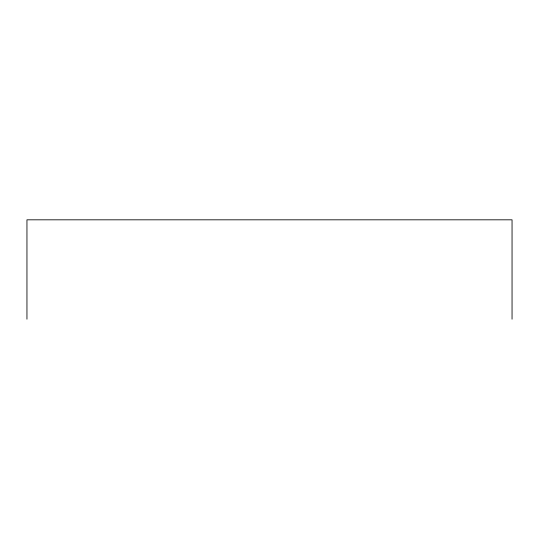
<?xml version="1.0" encoding="UTF-8"?>
<svg xmlns="http://www.w3.org/2000/svg" width="539" height="539" viewBox="0 0 539 539"><rect width="100%" height="100%" fill="white"/><g stroke="black" fill="none" stroke-linecap="round" stroke-linejoin="round"><path stroke-width="0.81" d="M512.05 319.182L512.05 219.818L26.95 219.818L26.95 319.182"/></g></svg>
